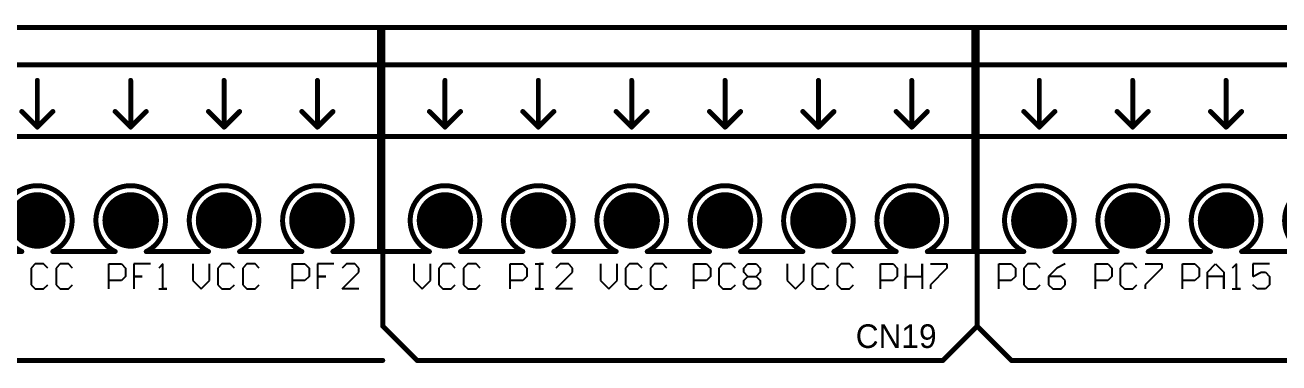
# Model space of a CAD drawing. Header units: millimetres. Extents: x -0.56 to 8.11, y -1.04 to 4.22.
# Drawn here: x 4.045 to 6.06, y 3.676 to 4.219 of the extents above; entities that cross this region are included whole.
import ezdxf

# ---------------------------------------------------------------- set-up
doc = ezdxf.new("R2010")
doc.units = ezdxf.units.MM
doc.header["$MEASUREMENT"] = 0
for name, color, linetype in [('BottomLayer', 5, 'Continuous'), ('BottomSolder', 6, 'Continuous'), ('KeepOutLayer', 6, 'Continuous'), ('MultiLayer', 9, 'Continuous'), ('PadHoleLayer', 156, 'Continuous'), ('TopLayer', 1, 'Continuous'), ('TopOverlay', 2, 'Continuous'), ('TopSolder', 216, 'Continuous')]:
    doc.layers.add(name, color=color, linetype=linetype)

# ---------------------------------------------------------------- blocks, each defined once
blk = doc.blocks.new('EDG3_81_6P_7')
at = {"layer": 'BottomLayer', "const_width": 0.0413}
for points in [[(-0.0207, 0, 1), (0.0207, 0, 1)], [(0.1293, 0, 1), (0.1707, 0, 1)], [(0.2793, 0, 1), (0.3207, 0, 1)], [(0.4293, 0, 1), (0.4707, 0, 1)], [(0.5793, 0, 1), (0.6207, 0, 1)], [(0.7293, 0, 1), (0.7707, 0, 1)]]:
    blk.add_lwpolyline(points, format="xyb", close=True, dxfattribs=at)
at = {"layer": 'BottomSolder', "const_width": 0.0453}
for points in [[(-0.0227, 0, 1), (0.0227, 0, 1)], [(0.1273, 0, 1), (0.1727, 0, 1)], [(0.2773, 0, 1), (0.3227, 0, 1)], [(0.4273, 0, 1), (0.4727, 0, 1)], [(0.5773, 0, 1), (0.6227, 0, 1)], [(0.7273, 0, 1), (0.7727, 0, 1)]]:
    blk.add_lwpolyline(points, format="xyb", close=True, dxfattribs=at)
at = {"layer": 'MultiLayer', "const_width": 0.0413}
for points in [[(-0.0207, 0, 1), (0.0207, 0, 1)], [(0.1293, 0, 1), (0.1707, 0, 1)], [(0.2793, 0, 1), (0.3207, 0, 1)], [(0.4293, 0, 1), (0.4707, 0, 1)], [(0.5793, 0, 1), (0.6207, 0, 1)], [(0.7293, 0, 1), (0.7707, 0, 1)]]:
    blk.add_lwpolyline(points, format="xyb", close=True, dxfattribs=at)
at = {"layer": 'PadHoleLayer', "const_width": 0.0217}
for points in [[(-0.0108, 0, 1), (0.0108, 0, 1)], [(0.1392, 0, 1), (0.1608, 0, 1)], [(0.2892, 0, 1), (0.3108, 0, 1)], [(0.4392, 0, 1), (0.4608, 0, 1)], [(0.5892, 0, 1), (0.6108, 0, 1)], [(0.7392, 0, 1), (0.7608, 0, 1)]]:
    blk.add_lwpolyline(points, format="xyb", close=True, dxfattribs=at)
at = {"layer": 'TopLayer', "const_width": 0.0413}
for points in [[(-0.0207, 0, 1), (0.0207, 0, 1)], [(0.1293, 0, 1), (0.1707, 0, 1)], [(0.2793, 0, 1), (0.3207, 0, 1)], [(0.4293, 0, 1), (0.4707, 0, 1)], [(0.5793, 0, 1), (0.6207, 0, 1)], [(0.7293, 0, 1), (0.7707, 0, 1)]]:
    blk.add_lwpolyline(points, format="xyb", close=True, dxfattribs=at)
at = {"layer": 'TopOverlay', "const_width": 0.008}
for points in [[(-0.1, 0.05), (-0.1, -0.31)], [(-0.025, 0.05), (-0.1, 0.05)], [(0.125, 0.05), (0.025, 0.05)], [(0.275, 0.05), (0.175, 0.05)], [(0.425, 0.05), (0.325, 0.05)], [(0.575, 0.05), (0.475, 0.05)], [(0.725, 0.05), (0.625, 0.05)], [(0.85, 0.05), (0.775, 0.05)], [(0.85, 0.05), (0.85, -0.31)], [(0, -0.15), (-0.025, -0.175)], [(0, -0.15), (0, -0.225)], [(0.025, -0.175), (0, -0.15)], [(0.15, -0.15), (0.125, -0.175)], [(0.15, -0.15), (0.15, -0.225)], [(0.175, -0.175), (0.15, -0.15)], [(0.3, -0.15), (0.275, -0.175)], [(0.325, -0.175), (0.3, -0.15)], [(0.3, -0.15), (0.3, -0.225)], [(0.45, -0.15), (0.425, -0.175)], [(0.475, -0.175), (0.45, -0.15)], [(0.45, -0.15), (0.45, -0.225)], [(0.6, -0.15), (0.575, -0.175)], [(0.625, -0.175), (0.6, -0.15)], [(0.6, -0.15), (0.6, -0.225)], [(0.75, -0.15), (0.725, -0.175)], [(0.775, -0.175), (0.75, -0.15)], [(0.75, -0.15), (0.75, -0.225)], [(0.85, -0.25), (-0.1, -0.25)], [(0.85, -0.31), (-0.1, -0.31)]]:
    blk.add_lwpolyline(points, dxfattribs=at)
at = {"layer": 'TopOverlay', "const_width": 0.004}
for points in [[(-0.102, 0.05, 1), (-0.098, 0.05, 1)], [(-0.102, 0.05, 1), (-0.098, 0.05, 1)], [(-0.027, 0.05, 1), (-0.023, 0.05, 1)], [(-0.027, 0.05, 1), (-0.023, 0.05, 1)], [(0.023, 0.05, 1), (0.027, 0.05, 1)], [(0.023, 0.05, 1), (0.027, 0.05, 1)], [(0.123, 0.05, 1), (0.127, 0.05, 1)], [(0.123, 0.05, 1), (0.127, 0.05, 1)], [(0.173, 0.05, 1), (0.177, 0.05, 1)], [(0.173, 0.05, 1), (0.177, 0.05, 1)], [(0.273, 0.05, 1), (0.277, 0.05, 1)], [(0.273, 0.05, 1), (0.277, 0.05, 1)], [(0.323, 0.05, 1), (0.327, 0.05, 1)], [(0.323, 0.05, 1), (0.327, 0.05, 1)], [(0.423, 0.05, 1), (0.427, 0.05, 1)], [(0.423, 0.05, 1), (0.427, 0.05, 1)], [(0.473, 0.05, 1), (0.477, 0.05, 1)], [(0.473, 0.05, 1), (0.477, 0.05, 1)], [(0.573, 0.05, 1), (0.577, 0.05, 1)], [(0.573, 0.05, 1), (0.577, 0.05, 1)], [(0.623, 0.05, 1), (0.627, 0.05, 1)], [(0.623, 0.05, 1), (0.627, 0.05, 1)], [(0.723, 0.05, 1), (0.727, 0.05, 1)], [(0.723, 0.05, 1), (0.727, 0.05, 1)], [(0.773, 0.05, 1), (0.777, 0.05, 1)], [(0.773, 0.05, 1), (0.777, 0.05, 1)], [(0.848, 0.05, 1), (0.852, 0.05, 1)], [(0.848, 0.05, 1), (0.852, 0.05, 1)], [(-0.002, -0.15, 1), (0.002, -0.15, 1)], [(-0.002, -0.15, 1), (0.002, -0.15, 1)], [(-0.002, -0.15, 1), (0.002, -0.15, 1)], [(0.148, -0.15, 1), (0.152, -0.15, 1)], [(0.148, -0.15, 1), (0.152, -0.15, 1)], [(0.148, -0.15, 1), (0.152, -0.15, 1)], [(0.298, -0.15, 1), (0.302, -0.15, 1)], [(0.298, -0.15, 1), (0.302, -0.15, 1)], [(0.298, -0.15, 1), (0.302, -0.15, 1)], [(0.448, -0.15, 1), (0.452, -0.15, 1)], [(0.448, -0.15, 1), (0.452, -0.15, 1)], [(0.448, -0.15, 1), (0.452, -0.15, 1)], [(0.598, -0.15, 1), (0.602, -0.15, 1)], [(0.598, -0.15, 1), (0.602, -0.15, 1)], [(0.598, -0.15, 1), (0.602, -0.15, 1)], [(0.748, -0.15, 1), (0.752, -0.15, 1)], [(0.748, -0.15, 1), (0.752, -0.15, 1)], [(0.748, -0.15, 1), (0.752, -0.15, 1)], [(-0.027, -0.175, 1), (-0.023, -0.175, 1)], [(0.023, -0.175, 1), (0.027, -0.175, 1)], [(0.123, -0.175, 1), (0.127, -0.175, 1)], [(0.173, -0.175, 1), (0.177, -0.175, 1)], [(0.273, -0.175, 1), (0.277, -0.175, 1)], [(0.323, -0.175, 1), (0.327, -0.175, 1)], [(0.423, -0.175, 1), (0.427, -0.175, 1)], [(0.473, -0.175, 1), (0.477, -0.175, 1)], [(0.573, -0.175, 1), (0.577, -0.175, 1)], [(0.623, -0.175, 1), (0.627, -0.175, 1)], [(0.723, -0.175, 1), (0.727, -0.175, 1)], [(0.773, -0.175, 1), (0.777, -0.175, 1)], [(-0.002, -0.225, 1), (0.002, -0.225, 1)], [(0.148, -0.225, 1), (0.152, -0.225, 1)], [(0.298, -0.225, 1), (0.302, -0.225, 1)], [(0.448, -0.225, 1), (0.452, -0.225, 1)], [(0.598, -0.225, 1), (0.602, -0.225, 1)], [(0.748, -0.225, 1), (0.752, -0.225, 1)], [(-0.102, -0.25, 1), (-0.098, -0.25, 1)], [(0.848, -0.25, 1), (0.852, -0.25, 1)], [(-0.102, -0.31, 1), (-0.098, -0.31, 1)], [(-0.102, -0.31, 1), (-0.098, -0.31, 1)], [(0.848, -0.31, 1), (0.852, -0.31, 1)], [(0.848, -0.31, 1), (0.852, -0.31, 1)]]:
    blk.add_lwpolyline(points, format="xyb", close=True, dxfattribs=at)
at = {"layer": 'TopOverlay', "const_width": 0.008}
for points in [[(0.025, 0.05, -4.236068), (-0.025, 0.05)], [(0.175, 0.05, -4.236068), (0.125, 0.05)], [(0.325, 0.05, -4.236068), (0.275, 0.05)], [(0.475, 0.05, -4.236068), (0.425, 0.05)], [(0.625, 0.05, -4.236068), (0.575, 0.05)], [(0.775, 0.05, -4.236068), (0.725, 0.05)]]:
    blk.add_lwpolyline(points, format="xyb", dxfattribs=at)
at = {"layer": 'TopSolder', "const_width": 0.0453}
for points in [[(-0.0227, 0, 1), (0.0227, 0, 1)], [(0.1273, 0, 1), (0.1727, 0, 1)], [(0.2773, 0, 1), (0.3227, 0, 1)], [(0.4273, 0, 1), (0.4727, 0, 1)], [(0.5773, 0, 1), (0.6227, 0, 1)], [(0.7273, 0, 1), (0.7727, 0, 1)]]:
    blk.add_lwpolyline(points, format="xyb", close=True, dxfattribs=at)
blk = doc.blocks.new('EDG3_81_6P_8')
at = {"layer": 'BottomLayer', "const_width": 0.0413}
for points in [[(-0.0207, 0, 1), (0.0207, 0, 1)], [(0.1293, 0, 1), (0.1707, 0, 1)], [(0.2793, 0, 1), (0.3207, 0, 1)], [(0.4293, 0, 1), (0.4707, 0, 1)], [(0.5793, 0, 1), (0.6207, 0, 1)], [(0.7293, 0, 1), (0.7707, 0, 1)]]:
    blk.add_lwpolyline(points, format="xyb", close=True, dxfattribs=at)
at = {"layer": 'BottomSolder', "const_width": 0.0453}
for points in [[(-0.0227, 0, 1), (0.0227, 0, 1)], [(0.1273, 0, 1), (0.1727, 0, 1)], [(0.2773, 0, 1), (0.3227, 0, 1)], [(0.4273, 0, 1), (0.4727, 0, 1)], [(0.5773, 0, 1), (0.6227, 0, 1)], [(0.7273, 0, 1), (0.7727, 0, 1)]]:
    blk.add_lwpolyline(points, format="xyb", close=True, dxfattribs=at)
at = {"layer": 'MultiLayer', "const_width": 0.0413}
for points in [[(-0.0207, 0, 1), (0.0207, 0, 1)], [(0.1293, 0, 1), (0.1707, 0, 1)], [(0.2793, 0, 1), (0.3207, 0, 1)], [(0.4293, 0, 1), (0.4707, 0, 1)], [(0.5793, 0, 1), (0.6207, 0, 1)], [(0.7293, 0, 1), (0.7707, 0, 1)]]:
    blk.add_lwpolyline(points, format="xyb", close=True, dxfattribs=at)
at = {"layer": 'PadHoleLayer', "const_width": 0.0217}
for points in [[(-0.0108, 0, 1), (0.0108, 0, 1)], [(0.1392, 0, 1), (0.1608, 0, 1)], [(0.2892, 0, 1), (0.3108, 0, 1)], [(0.4392, 0, 1), (0.4608, 0, 1)], [(0.5892, 0, 1), (0.6108, 0, 1)], [(0.7392, 0, 1), (0.7608, 0, 1)]]:
    blk.add_lwpolyline(points, format="xyb", close=True, dxfattribs=at)
at = {"layer": 'TopLayer', "const_width": 0.0413}
for points in [[(-0.0207, 0, 1), (0.0207, 0, 1)], [(0.1293, 0, 1), (0.1707, 0, 1)], [(0.2793, 0, 1), (0.3207, 0, 1)], [(0.4293, 0, 1), (0.4707, 0, 1)], [(0.5793, 0, 1), (0.6207, 0, 1)], [(0.7293, 0, 1), (0.7707, 0, 1)]]:
    blk.add_lwpolyline(points, format="xyb", close=True, dxfattribs=at)
at = {"layer": 'TopOverlay', "const_width": 0.008}
for points in [[(-0.1, 0.05), (-0.1, -0.31)], [(-0.025, 0.05), (-0.1, 0.05)], [(0.125, 0.05), (0.025, 0.05)], [(0.275, 0.05), (0.175, 0.05)], [(0.425, 0.05), (0.325, 0.05)], [(0.575, 0.05), (0.475, 0.05)], [(0.725, 0.05), (0.625, 0.05)], [(0.85, 0.05), (0.775, 0.05)], [(0.85, 0.05), (0.85, -0.31)], [(0, -0.15), (-0.025, -0.175)], [(0, -0.15), (0, -0.225)], [(0.025, -0.175), (0, -0.15)], [(0.15, -0.15), (0.125, -0.175)], [(0.15, -0.15), (0.15, -0.225)], [(0.175, -0.175), (0.15, -0.15)], [(0.3, -0.15), (0.275, -0.175)], [(0.325, -0.175), (0.3, -0.15)], [(0.3, -0.15), (0.3, -0.225)], [(0.45, -0.15), (0.425, -0.175)], [(0.475, -0.175), (0.45, -0.15)], [(0.45, -0.15), (0.45, -0.225)], [(0.6, -0.15), (0.575, -0.175)], [(0.625, -0.175), (0.6, -0.15)], [(0.6, -0.15), (0.6, -0.225)], [(0.75, -0.15), (0.725, -0.175)], [(0.775, -0.175), (0.75, -0.15)], [(0.75, -0.15), (0.75, -0.225)], [(0.85, -0.25), (-0.1, -0.25)], [(0.85, -0.31), (-0.1, -0.31)]]:
    blk.add_lwpolyline(points, dxfattribs=at)
at = {"layer": 'TopOverlay', "const_width": 0.004}
for points in [[(-0.102, 0.05, 1), (-0.098, 0.05, 1)], [(-0.102, 0.05, 1), (-0.098, 0.05, 1)], [(-0.027, 0.05, 1), (-0.023, 0.05, 1)], [(-0.027, 0.05, 1), (-0.023, 0.05, 1)], [(0.023, 0.05, 1), (0.027, 0.05, 1)], [(0.023, 0.05, 1), (0.027, 0.05, 1)], [(0.123, 0.05, 1), (0.127, 0.05, 1)], [(0.123, 0.05, 1), (0.127, 0.05, 1)], [(0.173, 0.05, 1), (0.177, 0.05, 1)], [(0.173, 0.05, 1), (0.177, 0.05, 1)], [(0.273, 0.05, 1), (0.277, 0.05, 1)], [(0.273, 0.05, 1), (0.277, 0.05, 1)], [(0.323, 0.05, 1), (0.327, 0.05, 1)], [(0.323, 0.05, 1), (0.327, 0.05, 1)], [(0.423, 0.05, 1), (0.427, 0.05, 1)], [(0.423, 0.05, 1), (0.427, 0.05, 1)], [(0.473, 0.05, 1), (0.477, 0.05, 1)], [(0.473, 0.05, 1), (0.477, 0.05, 1)], [(0.573, 0.05, 1), (0.577, 0.05, 1)], [(0.573, 0.05, 1), (0.577, 0.05, 1)], [(0.623, 0.05, 1), (0.627, 0.05, 1)], [(0.623, 0.05, 1), (0.627, 0.05, 1)], [(0.723, 0.05, 1), (0.727, 0.05, 1)], [(0.723, 0.05, 1), (0.727, 0.05, 1)], [(0.773, 0.05, 1), (0.777, 0.05, 1)], [(0.773, 0.05, 1), (0.777, 0.05, 1)], [(0.848, 0.05, 1), (0.852, 0.05, 1)], [(0.848, 0.05, 1), (0.852, 0.05, 1)], [(-0.002, -0.15, 1), (0.002, -0.15, 1)], [(-0.002, -0.15, 1), (0.002, -0.15, 1)], [(-0.002, -0.15, 1), (0.002, -0.15, 1)], [(0.148, -0.15, 1), (0.152, -0.15, 1)], [(0.148, -0.15, 1), (0.152, -0.15, 1)], [(0.148, -0.15, 1), (0.152, -0.15, 1)], [(0.298, -0.15, 1), (0.302, -0.15, 1)], [(0.298, -0.15, 1), (0.302, -0.15, 1)], [(0.298, -0.15, 1), (0.302, -0.15, 1)], [(0.448, -0.15, 1), (0.452, -0.15, 1)], [(0.448, -0.15, 1), (0.452, -0.15, 1)], [(0.448, -0.15, 1), (0.452, -0.15, 1)], [(0.598, -0.15, 1), (0.602, -0.15, 1)], [(0.598, -0.15, 1), (0.602, -0.15, 1)], [(0.598, -0.15, 1), (0.602, -0.15, 1)], [(0.748, -0.15, 1), (0.752, -0.15, 1)], [(0.748, -0.15, 1), (0.752, -0.15, 1)], [(0.748, -0.15, 1), (0.752, -0.15, 1)], [(-0.027, -0.175, 1), (-0.023, -0.175, 1)], [(0.023, -0.175, 1), (0.027, -0.175, 1)], [(0.123, -0.175, 1), (0.127, -0.175, 1)], [(0.173, -0.175, 1), (0.177, -0.175, 1)], [(0.273, -0.175, 1), (0.277, -0.175, 1)], [(0.323, -0.175, 1), (0.327, -0.175, 1)], [(0.423, -0.175, 1), (0.427, -0.175, 1)], [(0.473, -0.175, 1), (0.477, -0.175, 1)], [(0.573, -0.175, 1), (0.577, -0.175, 1)], [(0.623, -0.175, 1), (0.627, -0.175, 1)], [(0.723, -0.175, 1), (0.727, -0.175, 1)], [(0.773, -0.175, 1), (0.777, -0.175, 1)], [(-0.002, -0.225, 1), (0.002, -0.225, 1)], [(0.148, -0.225, 1), (0.152, -0.225, 1)], [(0.298, -0.225, 1), (0.302, -0.225, 1)], [(0.448, -0.225, 1), (0.452, -0.225, 1)], [(0.598, -0.225, 1), (0.602, -0.225, 1)], [(0.748, -0.225, 1), (0.752, -0.225, 1)], [(-0.102, -0.25, 1), (-0.098, -0.25, 1)], [(0.848, -0.25, 1), (0.852, -0.25, 1)], [(-0.102, -0.31, 1), (-0.098, -0.31, 1)], [(-0.102, -0.31, 1), (-0.098, -0.31, 1)], [(0.848, -0.31, 1), (0.852, -0.31, 1)], [(0.848, -0.31, 1), (0.852, -0.31, 1)]]:
    blk.add_lwpolyline(points, format="xyb", close=True, dxfattribs=at)
at = {"layer": 'TopOverlay', "const_width": 0.008}
for points in [[(0.025, 0.05, -4.236068), (-0.025, 0.05)], [(0.175, 0.05, -4.236068), (0.125, 0.05)], [(0.325, 0.05, -4.236068), (0.275, 0.05)], [(0.475, 0.05, -4.236068), (0.425, 0.05)], [(0.625, 0.05, -4.236068), (0.575, 0.05)], [(0.775, 0.05, -4.236068), (0.725, 0.05)]]:
    blk.add_lwpolyline(points, format="xyb", dxfattribs=at)
at = {"layer": 'TopSolder', "const_width": 0.0453}
for points in [[(-0.0227, 0, 1), (0.0227, 0, 1)], [(0.1273, 0, 1), (0.1727, 0, 1)], [(0.2773, 0, 1), (0.3227, 0, 1)], [(0.4273, 0, 1), (0.4727, 0, 1)], [(0.5773, 0, 1), (0.6227, 0, 1)], [(0.7273, 0, 1), (0.7727, 0, 1)]]:
    blk.add_lwpolyline(points, format="xyb", close=True, dxfattribs=at)
blk = doc.blocks.new('EDG3_81_6P_25')
at = {"layer": 'BottomLayer', "const_width": 0.0413}
for points in [[(-0.0207, 0, 1), (0.0207, 0, 1)], [(0.1293, 0, 1), (0.1707, 0, 1)], [(0.2793, 0, 1), (0.3207, 0, 1)], [(0.4293, 0, 1), (0.4707, 0, 1)], [(0.5793, 0, 1), (0.6207, 0, 1)], [(0.7293, 0, 1), (0.7707, 0, 1)]]:
    blk.add_lwpolyline(points, format="xyb", close=True, dxfattribs=at)
at = {"layer": 'BottomSolder', "const_width": 0.0453}
for points in [[(-0.0227, 0, 1), (0.0227, 0, 1)], [(0.1273, 0, 1), (0.1727, 0, 1)], [(0.2773, 0, 1), (0.3227, 0, 1)], [(0.4273, 0, 1), (0.4727, 0, 1)], [(0.5773, 0, 1), (0.6227, 0, 1)], [(0.7273, 0, 1), (0.7727, 0, 1)]]:
    blk.add_lwpolyline(points, format="xyb", close=True, dxfattribs=at)
at = {"layer": 'MultiLayer', "const_width": 0.0413}
for points in [[(-0.0207, 0, 1), (0.0207, 0, 1)], [(0.1293, 0, 1), (0.1707, 0, 1)], [(0.2793, 0, 1), (0.3207, 0, 1)], [(0.4293, 0, 1), (0.4707, 0, 1)], [(0.5793, 0, 1), (0.6207, 0, 1)], [(0.7293, 0, 1), (0.7707, 0, 1)]]:
    blk.add_lwpolyline(points, format="xyb", close=True, dxfattribs=at)
at = {"layer": 'PadHoleLayer', "const_width": 0.0217}
for points in [[(-0.0108, 0, 1), (0.0108, 0, 1)], [(0.1392, 0, 1), (0.1608, 0, 1)], [(0.2892, 0, 1), (0.3108, 0, 1)], [(0.4392, 0, 1), (0.4608, 0, 1)], [(0.5892, 0, 1), (0.6108, 0, 1)], [(0.7392, 0, 1), (0.7608, 0, 1)]]:
    blk.add_lwpolyline(points, format="xyb", close=True, dxfattribs=at)
at = {"layer": 'TopLayer', "const_width": 0.0413}
for points in [[(-0.0207, 0, 1), (0.0207, 0, 1)], [(0.1293, 0, 1), (0.1707, 0, 1)], [(0.2793, 0, 1), (0.3207, 0, 1)], [(0.4293, 0, 1), (0.4707, 0, 1)], [(0.5793, 0, 1), (0.6207, 0, 1)], [(0.7293, 0, 1), (0.7707, 0, 1)]]:
    blk.add_lwpolyline(points, format="xyb", close=True, dxfattribs=at)
at = {"layer": 'TopOverlay', "const_width": 0.008}
for points in [[(-0.1, 0.05), (-0.1, -0.31)], [(-0.025, 0.05), (-0.1, 0.05)], [(0.125, 0.05), (0.025, 0.05)], [(0.275, 0.05), (0.175, 0.05)], [(0.425, 0.05), (0.325, 0.05)], [(0.575, 0.05), (0.475, 0.05)], [(0.725, 0.05), (0.625, 0.05)], [(0.85, 0.05), (0.775, 0.05)], [(0.85, 0.05), (0.85, -0.31)], [(0, -0.15), (-0.025, -0.175)], [(0, -0.15), (0, -0.225)], [(0.025, -0.175), (0, -0.15)], [(0.15, -0.15), (0.125, -0.175)], [(0.15, -0.15), (0.15, -0.225)], [(0.175, -0.175), (0.15, -0.15)], [(0.3, -0.15), (0.275, -0.175)], [(0.325, -0.175), (0.3, -0.15)], [(0.3, -0.15), (0.3, -0.225)], [(0.45, -0.15), (0.425, -0.175)], [(0.475, -0.175), (0.45, -0.15)], [(0.45, -0.15), (0.45, -0.225)], [(0.6, -0.15), (0.575, -0.175)], [(0.625, -0.175), (0.6, -0.15)], [(0.6, -0.15), (0.6, -0.225)], [(0.75, -0.15), (0.725, -0.175)], [(0.775, -0.175), (0.75, -0.15)], [(0.75, -0.15), (0.75, -0.225)], [(0.85, -0.25), (-0.1, -0.25)], [(0.85, -0.31), (-0.1, -0.31)]]:
    blk.add_lwpolyline(points, dxfattribs=at)
at = {"layer": 'TopOverlay', "const_width": 0.004}
for points in [[(-0.102, 0.05, 1), (-0.098, 0.05, 1)], [(-0.102, 0.05, 1), (-0.098, 0.05, 1)], [(-0.027, 0.05, 1), (-0.023, 0.05, 1)], [(-0.027, 0.05, 1), (-0.023, 0.05, 1)], [(0.023, 0.05, 1), (0.027, 0.05, 1)], [(0.023, 0.05, 1), (0.027, 0.05, 1)], [(0.123, 0.05, 1), (0.127, 0.05, 1)], [(0.123, 0.05, 1), (0.127, 0.05, 1)], [(0.173, 0.05, 1), (0.177, 0.05, 1)], [(0.173, 0.05, 1), (0.177, 0.05, 1)], [(0.273, 0.05, 1), (0.277, 0.05, 1)], [(0.273, 0.05, 1), (0.277, 0.05, 1)], [(0.323, 0.05, 1), (0.327, 0.05, 1)], [(0.323, 0.05, 1), (0.327, 0.05, 1)], [(0.423, 0.05, 1), (0.427, 0.05, 1)], [(0.423, 0.05, 1), (0.427, 0.05, 1)], [(0.473, 0.05, 1), (0.477, 0.05, 1)], [(0.473, 0.05, 1), (0.477, 0.05, 1)], [(0.573, 0.05, 1), (0.577, 0.05, 1)], [(0.573, 0.05, 1), (0.577, 0.05, 1)], [(0.623, 0.05, 1), (0.627, 0.05, 1)], [(0.623, 0.05, 1), (0.627, 0.05, 1)], [(0.723, 0.05, 1), (0.727, 0.05, 1)], [(0.723, 0.05, 1), (0.727, 0.05, 1)], [(0.773, 0.05, 1), (0.777, 0.05, 1)], [(0.773, 0.05, 1), (0.777, 0.05, 1)], [(0.848, 0.05, 1), (0.852, 0.05, 1)], [(0.848, 0.05, 1), (0.852, 0.05, 1)], [(-0.002, -0.15, 1), (0.002, -0.15, 1)], [(-0.002, -0.15, 1), (0.002, -0.15, 1)], [(-0.002, -0.15, 1), (0.002, -0.15, 1)], [(0.148, -0.15, 1), (0.152, -0.15, 1)], [(0.148, -0.15, 1), (0.152, -0.15, 1)], [(0.148, -0.15, 1), (0.152, -0.15, 1)], [(0.298, -0.15, 1), (0.302, -0.15, 1)], [(0.298, -0.15, 1), (0.302, -0.15, 1)], [(0.298, -0.15, 1), (0.302, -0.15, 1)], [(0.448, -0.15, 1), (0.452, -0.15, 1)], [(0.448, -0.15, 1), (0.452, -0.15, 1)], [(0.448, -0.15, 1), (0.452, -0.15, 1)], [(0.598, -0.15, 1), (0.602, -0.15, 1)], [(0.598, -0.15, 1), (0.602, -0.15, 1)], [(0.598, -0.15, 1), (0.602, -0.15, 1)], [(0.748, -0.15, 1), (0.752, -0.15, 1)], [(0.748, -0.15, 1), (0.752, -0.15, 1)], [(0.748, -0.15, 1), (0.752, -0.15, 1)], [(-0.027, -0.175, 1), (-0.023, -0.175, 1)], [(0.023, -0.175, 1), (0.027, -0.175, 1)], [(0.123, -0.175, 1), (0.127, -0.175, 1)], [(0.173, -0.175, 1), (0.177, -0.175, 1)], [(0.273, -0.175, 1), (0.277, -0.175, 1)], [(0.323, -0.175, 1), (0.327, -0.175, 1)], [(0.423, -0.175, 1), (0.427, -0.175, 1)], [(0.473, -0.175, 1), (0.477, -0.175, 1)], [(0.573, -0.175, 1), (0.577, -0.175, 1)], [(0.623, -0.175, 1), (0.627, -0.175, 1)], [(0.723, -0.175, 1), (0.727, -0.175, 1)], [(0.773, -0.175, 1), (0.777, -0.175, 1)], [(-0.002, -0.225, 1), (0.002, -0.225, 1)], [(0.148, -0.225, 1), (0.152, -0.225, 1)], [(0.298, -0.225, 1), (0.302, -0.225, 1)], [(0.448, -0.225, 1), (0.452, -0.225, 1)], [(0.598, -0.225, 1), (0.602, -0.225, 1)], [(0.748, -0.225, 1), (0.752, -0.225, 1)], [(-0.102, -0.25, 1), (-0.098, -0.25, 1)], [(0.848, -0.25, 1), (0.852, -0.25, 1)], [(-0.102, -0.31, 1), (-0.098, -0.31, 1)], [(-0.102, -0.31, 1), (-0.098, -0.31, 1)], [(0.848, -0.31, 1), (0.852, -0.31, 1)], [(0.848, -0.31, 1), (0.852, -0.31, 1)]]:
    blk.add_lwpolyline(points, format="xyb", close=True, dxfattribs=at)
at = {"layer": 'TopOverlay', "const_width": 0.008}
for points in [[(0.025, 0.05, -4.236068), (-0.025, 0.05)], [(0.175, 0.05, -4.236068), (0.125, 0.05)], [(0.325, 0.05, -4.236068), (0.275, 0.05)], [(0.475, 0.05, -4.236068), (0.425, 0.05)], [(0.625, 0.05, -4.236068), (0.575, 0.05)], [(0.775, 0.05, -4.236068), (0.725, 0.05)]]:
    blk.add_lwpolyline(points, format="xyb", dxfattribs=at)
at = {"layer": 'TopSolder', "const_width": 0.0453}
for points in [[(-0.0227, 0, 1), (0.0227, 0, 1)], [(0.1273, 0, 1), (0.1727, 0, 1)], [(0.2773, 0, 1), (0.3227, 0, 1)], [(0.4273, 0, 1), (0.4727, 0, 1)], [(0.5773, 0, 1), (0.6227, 0, 1)], [(0.7273, 0, 1), (0.7727, 0, 1)]]:
    blk.add_lwpolyline(points, format="xyb", close=True, dxfattribs=at)

msp = doc.modelspace()

# ---------------------------------------------------------------- linework, layer by layer
at = {"layer": 'KeepOutLayer', "const_width": 0.008}
for points in [[(0, 4.215), (7.78, 4.215)], [(0, 4.04), (7.78, 4.04)]]:
    msp.add_lwpolyline(points, dxfattribs=at)
at = {"layer": 'TopOverlay'}
for p, q in [((4.0617, 3.835), (4.055, 3.8283)), ((4.055, 3.8283), (4.055, 3.8017)), ((4.075, 3.835), (4.0617, 3.835)), ((4.0816, 3.8283), (4.075, 3.835)), ((4.1016, 3.835), (4.095, 3.8283)), ((4.095, 3.8283), (4.095, 3.8017)), ((4.115, 3.835), (4.1016, 3.835)), ((4.1216, 3.8283), (4.115, 3.835)), ((4.18, 3.795), (4.18, 3.835)), ((4.18, 3.835), (4.2, 3.835)), ((4.2, 3.835), (4.2067, 3.8283)), ((4.2067, 3.8283), (4.2067, 3.815)), ((4.2466, 3.835), (4.22, 3.835)), ((4.22, 3.835), (4.22, 3.815)), ((4.2666, 3.835), (4.26, 3.8283)), ((4.2666, 3.795), (4.2666, 3.835)), ((4.315, 3.835), (4.315, 3.8083)), ((4.3417, 3.8083), (4.3417, 3.835)), ((4.3617, 3.835), (4.355, 3.8283)), ((4.355, 3.8283), (4.355, 3.8017)), ((4.375, 3.835), (4.3617, 3.835)), ((4.3816, 3.8283), (4.375, 3.835)), ((4.4016, 3.835), (4.395, 3.8283)), ((4.395, 3.8283), (4.395, 3.8017)), ((4.415, 3.835), (4.4016, 3.835)), ((4.4216, 3.8283), (4.415, 3.835)), ((4.475, 3.795), (4.475, 3.835)), ((4.475, 3.835), (4.495, 3.835)), ((4.495, 3.835), (4.5017, 3.8283)), ((4.5017, 3.8283), (4.5017, 3.815)), ((4.5416, 3.835), (4.515, 3.835)), ((4.515, 3.835), (4.515, 3.815)), ((4.5616, 3.835), (4.555, 3.8283)), ((4.575, 3.835), (4.5616, 3.835)), ((4.5816, 3.8283), (4.575, 3.835)), ((4.5816, 3.8217), (4.5816, 3.8283)), ((4.67, 3.835), (4.67, 3.8083)), ((4.6967, 3.8083), (4.6967, 3.835)), ((4.7167, 3.835), (4.71, 3.8283)), ((4.71, 3.8283), (4.71, 3.8017)), ((4.73, 3.835), (4.7167, 3.835)), ((4.7366, 3.8283), (4.73, 3.835)), ((4.7566, 3.835), (4.75, 3.8283)), ((4.75, 3.8283), (4.75, 3.8017)), ((4.77, 3.835), (4.7566, 3.835)), ((4.7766, 3.8283), (4.77, 3.835)), ((4.825, 3.795), (4.825, 3.835)), ((4.825, 3.835), (4.845, 3.835)), ((4.845, 3.835), (4.8517, 3.8283)), ((4.8517, 3.8283), (4.8517, 3.815)), ((4.865, 3.835), (4.8783, 3.835)), ((4.8783, 3.835), (4.8717, 3.835)), ((4.8717, 3.835), (4.8717, 3.795)), ((4.905, 3.835), (4.8983, 3.8283)), ((4.9183, 3.835), (4.905, 3.835)), ((4.925, 3.8283), (4.9183, 3.835)), ((4.925, 3.8217), (4.925, 3.8283)), ((4.97, 3.835), (4.97, 3.8083)), ((4.9967, 3.8083), (4.9967, 3.835)), ((5.0167, 3.835), (5.01, 3.8283)), ((5.01, 3.8283), (5.01, 3.8017)), ((5.03, 3.835), (5.0167, 3.835)), ((5.0366, 3.8283), (5.03, 3.835)), ((5.0566, 3.835), (5.05, 3.8283)), ((5.05, 3.8283), (5.05, 3.8017)), ((5.07, 3.835), (5.0566, 3.835)), ((5.0766, 3.8283), (5.07, 3.835)), ((5.12, 3.795), (5.12, 3.835)), ((5.12, 3.835), (5.14, 3.835)), ((5.14, 3.835), (5.1467, 3.8283)), ((5.1467, 3.8283), (5.1467, 3.815)), ((5.1667, 3.835), (5.16, 3.8283)), ((5.16, 3.8283), (5.16, 3.8017)), ((5.18, 3.835), (5.1667, 3.835)), ((5.1866, 3.8283), (5.18, 3.835)), ((5.2, 3.8283), (5.2066, 3.835)), ((5.2, 3.8217), (5.2, 3.8283)), ((5.2066, 3.835), (5.22, 3.835)), ((5.22, 3.835), (5.2266, 3.8283)), ((5.2266, 3.8283), (5.2266, 3.8217)), ((5.27, 3.835), (5.27, 3.8083)), ((5.2967, 3.8083), (5.2967, 3.835)), ((5.3167, 3.835), (5.31, 3.8283)), ((5.31, 3.8283), (5.31, 3.8017)), ((5.33, 3.835), (5.3167, 3.835)), ((5.3366, 3.8283), (5.33, 3.835)), ((5.3566, 3.835), (5.35, 3.8283)), ((5.35, 3.8283), (5.35, 3.8017)), ((5.37, 3.835), (5.3566, 3.835)), ((5.3766, 3.8283), (5.37, 3.835)), ((5.42, 3.795), (5.42, 3.835)), ((5.42, 3.835), (5.44, 3.835)), ((5.44, 3.835), (5.4467, 3.8283)), ((5.4467, 3.8283), (5.4467, 3.815)), ((5.46, 3.835), (5.46, 3.795)), ((5.4866, 3.815), (5.4866, 3.835)), ((5.4866, 3.835), (5.4866, 3.795)), ((5.5, 3.835), (5.5266, 3.835)), ((5.5266, 3.8283), (5.5, 3.8017)), ((5.5266, 3.835), (5.5266, 3.8283)), ((5.61, 3.795), (5.61, 3.835)), ((5.61, 3.835), (5.63, 3.835)), ((5.63, 3.835), (5.6367, 3.8283)), ((5.6367, 3.8283), (5.6367, 3.815)), ((5.6567, 3.835), (5.65, 3.8283)), ((5.65, 3.8283), (5.65, 3.8017)), ((5.67, 3.835), (5.6567, 3.835)), ((5.6766, 3.8283), (5.67, 3.835)), ((5.7033, 3.8283), (5.69, 3.815)), ((5.7166, 3.835), (5.7033, 3.8283)), ((5.765, 3.795), (5.765, 3.835)), ((5.765, 3.835), (5.785, 3.835)), ((5.785, 3.835), (5.7917, 3.8283)), ((5.7917, 3.8283), (5.7917, 3.815)), ((5.8117, 3.835), (5.805, 3.8283)), ((5.805, 3.8283), (5.805, 3.8017)), ((5.825, 3.835), (5.8117, 3.835)), ((5.8316, 3.8283), (5.825, 3.835)), ((5.845, 3.835), (5.8716, 3.835)), ((5.8716, 3.8283), (5.845, 3.8017)), ((5.8716, 3.835), (5.8716, 3.8283)), ((5.905, 3.795), (5.905, 3.835)), ((5.905, 3.835), (5.925, 3.835)), ((5.925, 3.835), (5.9317, 3.8283)), ((5.9317, 3.8283), (5.9317, 3.815)), ((5.945, 3.8217), (5.9583, 3.835)), ((5.9583, 3.835), (5.9716, 3.8217)), ((5.9916, 3.835), (5.985, 3.8283)), ((5.9916, 3.795), (5.9916, 3.835)), ((6.045, 3.835), (6.0183, 3.835)), ((6.0183, 3.835), (6.0183, 3.815)), ((4.2, 3.8083), (4.18, 3.8083)), ((4.2067, 3.815), (4.2, 3.8083)), ((4.22, 3.815), (4.2333, 3.815)), ((4.2333, 3.815), (4.22, 3.815)), ((4.22, 3.815), (4.22, 3.795)), ((4.315, 3.8083), (4.3283, 3.795)), ((4.3283, 3.795), (4.3417, 3.8083)), ((4.495, 3.8083), (4.475, 3.8083)), ((4.5017, 3.815), (4.495, 3.8083)), ((4.515, 3.815), (4.5283, 3.815)), ((4.5283, 3.815), (4.515, 3.815)), ((4.515, 3.815), (4.515, 3.795)), ((4.555, 3.795), (4.5816, 3.8217)), ((4.67, 3.8083), (4.6833, 3.795)), ((4.6833, 3.795), (4.6967, 3.8083)), ((4.845, 3.8083), (4.825, 3.8083)), ((4.8517, 3.815), (4.845, 3.8083)), ((4.8983, 3.795), (4.925, 3.8217)), ((4.97, 3.8083), (4.9833, 3.795)), ((4.9833, 3.795), (4.9967, 3.8083)), ((5.14, 3.8083), (5.12, 3.8083)), ((5.1467, 3.815), (5.14, 3.8083)), ((5.2066, 3.815), (5.2, 3.8217)), ((5.2, 3.8083), (5.2066, 3.815)), ((5.2, 3.8017), (5.2, 3.8083)), ((5.2066, 3.815), (5.22, 3.815)), ((5.2266, 3.8217), (5.22, 3.815)), ((5.22, 3.815), (5.2266, 3.8083)), ((5.2266, 3.8083), (5.2266, 3.8017)), ((5.27, 3.8083), (5.2833, 3.795)), ((5.2833, 3.795), (5.2967, 3.8083)), ((5.44, 3.8083), (5.42, 3.8083)), ((5.4467, 3.815), (5.44, 3.8083)), ((5.46, 3.795), (5.46, 3.815)), ((5.46, 3.815), (5.4866, 3.815)), ((5.63, 3.8083), (5.61, 3.8083)), ((5.6367, 3.815), (5.63, 3.8083)), ((5.69, 3.815), (5.69, 3.8017)), ((5.71, 3.815), (5.69, 3.815)), ((5.7166, 3.8083), (5.71, 3.815)), ((5.7166, 3.8017), (5.7166, 3.8083)), ((5.785, 3.8083), (5.765, 3.8083)), ((5.7917, 3.815), (5.785, 3.8083)), ((5.925, 3.8083), (5.905, 3.8083)), ((5.9317, 3.815), (5.925, 3.8083)), ((5.945, 3.795), (5.945, 3.8217)), ((5.9716, 3.815), (5.945, 3.815)), ((5.9716, 3.8217), (5.9716, 3.795)), ((5.9716, 3.795), (5.9716, 3.815)), ((6.0183, 3.815), (6.0316, 3.8217)), ((6.0316, 3.8217), (6.0383, 3.8217)), ((6.0383, 3.8217), (6.045, 3.815)), ((6.045, 3.815), (6.045, 3.8017)), ((4.055, 3.8017), (4.0617, 3.795)), ((4.0617, 3.795), (4.075, 3.795)), ((4.075, 3.795), (4.0816, 3.8017)), ((4.095, 3.8017), (4.1016, 3.795)), ((4.1016, 3.795), (4.115, 3.795)), ((4.115, 3.795), (4.1216, 3.8017)), ((4.26, 3.795), (4.2733, 3.795)), ((4.2733, 3.795), (4.2666, 3.795)), ((4.355, 3.8017), (4.3617, 3.795)), ((4.3617, 3.795), (4.375, 3.795)), ((4.375, 3.795), (4.3816, 3.8017)), ((4.395, 3.8017), (4.4016, 3.795)), ((4.4016, 3.795), (4.415, 3.795)), ((4.415, 3.795), (4.4216, 3.8017)), ((4.5816, 3.795), (4.555, 3.795)), ((4.71, 3.8017), (4.7167, 3.795)), ((4.7167, 3.795), (4.73, 3.795)), ((4.73, 3.795), (4.7366, 3.8017)), ((4.75, 3.8017), (4.7566, 3.795)), ((4.7566, 3.795), (4.77, 3.795)), ((4.77, 3.795), (4.7766, 3.8017)), ((4.8717, 3.795), (4.865, 3.795)), ((4.865, 3.795), (4.8783, 3.795)), ((4.925, 3.795), (4.8983, 3.795)), ((5.01, 3.8017), (5.0167, 3.795)), ((5.0167, 3.795), (5.03, 3.795)), ((5.03, 3.795), (5.0366, 3.8017)), ((5.05, 3.8017), (5.0566, 3.795)), ((5.0566, 3.795), (5.07, 3.795)), ((5.07, 3.795), (5.0766, 3.8017)), ((5.16, 3.8017), (5.1667, 3.795)), ((5.1667, 3.795), (5.18, 3.795)), ((5.18, 3.795), (5.1866, 3.8017)), ((5.2066, 3.795), (5.2, 3.8017)), ((5.22, 3.795), (5.2066, 3.795)), ((5.2266, 3.8017), (5.22, 3.795)), ((5.31, 3.8017), (5.3167, 3.795)), ((5.3167, 3.795), (5.33, 3.795)), ((5.33, 3.795), (5.3366, 3.8017)), ((5.35, 3.8017), (5.3566, 3.795)), ((5.3566, 3.795), (5.37, 3.795)), ((5.37, 3.795), (5.3766, 3.8017)), ((5.5, 3.8017), (5.5, 3.795)), ((5.65, 3.8017), (5.6567, 3.795)), ((5.6567, 3.795), (5.67, 3.795)), ((5.67, 3.795), (5.6766, 3.8017)), ((5.69, 3.8017), (5.6966, 3.795)), ((5.6966, 3.795), (5.71, 3.795)), ((5.71, 3.795), (5.7166, 3.8017)), ((5.805, 3.8017), (5.8117, 3.795)), ((5.8117, 3.795), (5.825, 3.795)), ((5.825, 3.795), (5.8316, 3.8017)), ((5.845, 3.8017), (5.845, 3.795)), ((5.985, 3.795), (5.9983, 3.795)), ((5.9983, 3.795), (5.9916, 3.795)), ((6.025, 3.795), (6.0183, 3.8017)), ((6.0383, 3.795), (6.025, 3.795)), ((6.045, 3.8017), (6.0383, 3.795))]:
    msp.add_line(p, q, dxfattribs=at)
at = {"layer": 'TopOverlay', "const_width": 0.008}
for points in [[(4.62, 3.735), (4.62, 3.855)], [(5.575, 3.735), (5.575, 3.86)], [(4.62, 3.735), (4.675, 3.68)], [(4.62, 3.735), (4.675, 3.68)], [(5.52, 3.68), (5.575, 3.735)], [(5.575, 3.735), (5.63, 3.68)], [(3.7, 3.68), (4.62, 3.68)], [(4.675, 3.68), (5.52, 3.68)], [(5.63, 3.68), (6.475, 3.68)]]:
    msp.add_lwpolyline(points, dxfattribs=at)
at = {"layer": 'TopOverlay', "const_width": 0.004}
for points in [[(4.618, 3.855, 1), (4.622, 3.855, 1)], [(5.573, 3.86, 1), (5.577, 3.86, 1)], [(4.618, 3.735, 1), (4.622, 3.735, 1)], [(4.618, 3.735, 1), (4.622, 3.735, 1)], [(4.618, 3.735, 1), (4.622, 3.735, 1)], [(5.573, 3.735, 1), (5.577, 3.735, 1)], [(5.573, 3.735, 1), (5.577, 3.735, 1)], [(5.573, 3.735, 1), (5.577, 3.735, 1)], [(4.618, 3.68, 1), (4.622, 3.68, 1)], [(4.673, 3.68, 1), (4.677, 3.68, 1)], [(4.673, 3.68, 1), (4.677, 3.68, 1)], [(4.673, 3.68, 1), (4.677, 3.68, 1)], [(5.518, 3.68, 1), (5.522, 3.68, 1)], [(5.518, 3.68, 1), (5.522, 3.68, 1)], [(5.628, 3.68, 1), (5.632, 3.68, 1)], [(5.628, 3.68, 1), (5.632, 3.68, 1)]]:
    msp.add_lwpolyline(points, format="xyb", close=True, dxfattribs=at)

# ---------------------------------------------------------------- block references
at = {"rotation": 180}
for name, p in [('EDG3_81_6P_8', (4.515, 3.905)), ('EDG3_81_6P_7', (5.47, 3.905)), ('EDG3_81_6P_25', (6.425, 3.905))]:
    msp.add_blockref(name, p, dxfattribs=at)

# ---------------------------------------------------------------- texts
at = {"layer": 'TopOverlay'}
msp.add_text('CN19', height=0.038, dxfattribs=at).set_placement((5.38, 3.7))

doc.saveas('drawing.dxf')
